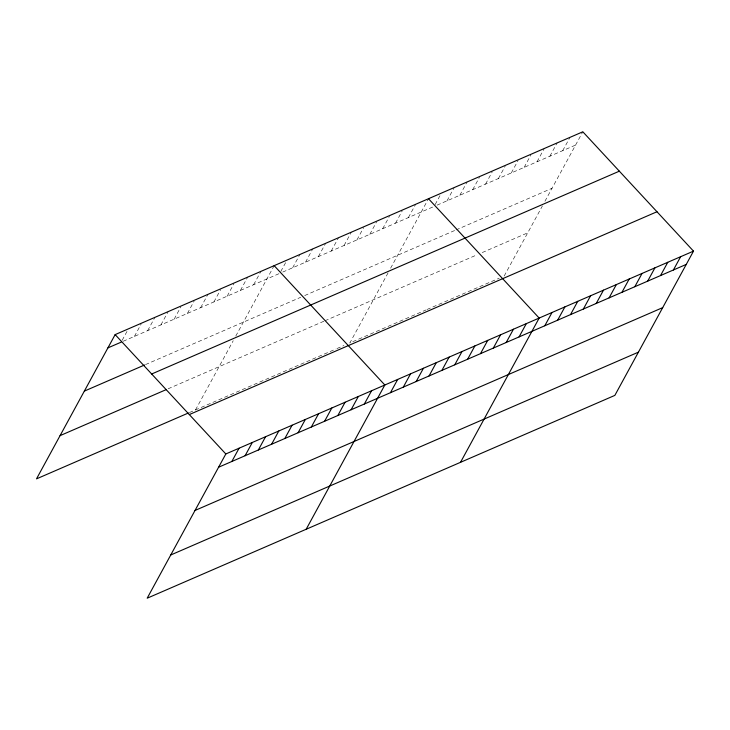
<?xml version="1.0" encoding="UTF-8"?>
<svg xmlns="http://www.w3.org/2000/svg" width="730" height="730" viewBox="0 0 730 730"><rect width="100%" height="100%" fill="white"/><g stroke="black" fill="none" stroke-linecap="round" stroke-linejoin="round"><path stroke-width="0.55" stroke-dasharray="3.65 2.74" d="M122.193 340.253L127.367 330.763M134.411 336.402L141.136 324.074M147.661 330.654L154.906 317.377M160.91 324.905L168.155 311.628M174.16 319.165L180.885 306.828M187.418 313.416L194.134 301.088M200.668 307.668L207.904 294.391M213.917 301.919L220.643 289.591M227.167 296.17L233.892 283.842M240.416 290.43L247.662 277.144M253.666 284.682L260.911 271.405M195.512 409.904L233.235 340.709M235.772 336.074L274.161 265.656M280.813 271.46L285.987 261.979M292.639 267.782L299.884 254.496M305.505 262.198L312.741 248.921M318.362 256.622L325.607 243.345M331.228 251.047L338.464 237.77M344.085 245.472L351.331 232.186M356.952 239.887L363.668 227.559M369.809 234.312L376.534 221.984M382.666 228.736L389.391 216.409M395.532 223.161L402.257 210.824M408.389 217.576L415.635 204.3M388.077 272.847L349.843 342.972L426.019 309.94M390.605 268.211L428.492 198.724M435.153 204.528L440.318 195.038M446.979 200.85L454.215 187.564M459.836 195.266L467.072 181.989M472.702 189.69L479.418 177.363M485.56 184.115L492.285 171.778M498.417 178.54L505.142 166.203M511.283 172.955L518.008 160.627M524.14 167.38L530.865 155.052M537.006 161.804L544.242 148.528M549.863 156.22L557.109 142.943M562.73 150.645L569.966 137.368M504.174 276.04L542.408 205.915M544.936 201.279L582.823 131.792M123.197 341.266L279.782 273.358M282.747 272.071L434.113 206.426M437.078 205.139L575.587 145.069M145.498 364.589L300.733 297.274M304.693 295.559L455.073 230.342M456.058 229.904L552.026 188.294M168.11 388.789L323.947 321.209M324.932 320.78L476.298 255.135M482.238 252.562L527.744 232.824M189.398 412.56L335.992 348.986M336.986 348.557L343.912 345.555M427.013 309.511L499.229 278.185"/><path stroke-width="1.09" d="M693.5 251.129L225.825 453.96L147.177 598.208L614.852 395.386L693.5 251.129L582.823 131.792L115.148 334.614L36.5 478.871L188.376 413.007M231.83 461.488L239.075 448.211M245.088 455.739L252.324 442.462M258.338 449.999L265.574 436.713M271.587 444.251L278.823 430.974M284.837 438.502L292.073 425.225M298.086 432.753L305.332 419.476M311.336 427.004L318.581 413.727M324.585 421.265L331.831 407.979M337.844 415.516L345.08 402.239M351.094 409.767L358.33 396.49M364.343 404.018L371.579 390.742M306.18 529.25L384.829 384.993L274.161 265.656M390.45 392.694L397.695 379.418M403.316 387.119L410.552 373.842M416.173 381.544L423.418 368.267M429.039 375.968L436.275 362.682M441.896 370.384L449.142 357.107M454.763 364.808L461.999 351.531M467.62 359.233L474.865 345.956M480.486 353.658L487.722 340.372M493.343 348.073L500.579 334.796M506.2 342.498L513.445 329.221M519.067 336.922L526.303 323.645M460.52 462.318L539.169 318.061L428.492 198.724M544.79 325.762L552.026 312.486M557.647 320.187L564.892 306.91M570.513 314.612L577.749 301.326M583.37 309.027L590.606 295.75M596.237 303.452L603.473 290.175M609.094 297.876L616.33 284.6M621.951 292.301L629.196 279.015M634.817 286.717L642.053 273.44M647.674 281.141L654.919 267.864M660.54 275.566L667.777 262.289M673.398 269.99L680.643 256.704M107.912 347.891L121.162 342.151M84.342 391.116L144.485 365.036M151.676 373.997L619.35 171.176M60.061 435.646L166.075 389.674M189.298 414.576L656.982 211.746M218.58 467.236L686.264 264.406M195.019 510.462L662.694 307.631M170.738 554.992L638.412 352.161M115.148 334.614L225.825 453.96"/></g></svg>
